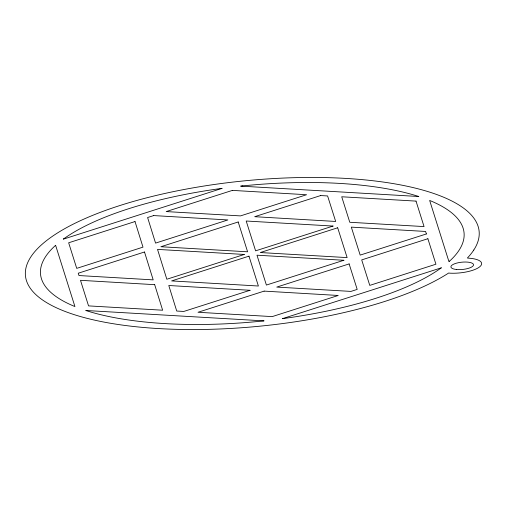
<?xml version="1.0" encoding="UTF-8"?>
<svg xmlns="http://www.w3.org/2000/svg" width="507" height="507" viewBox="0 0 507 507"><rect width="100%" height="100%" fill="white"/><g stroke="black" fill="none" stroke-linecap="round" stroke-linejoin="round"><path stroke-width="0.76" d="M473.766 250.046L472.866 251.377A227.922 73.071 -5.6 0 1 467.378 258.006L468.702 258.171A22.79 7.307 -5.6 0 1 479.628 266.866A22.79 7.307 -5.6 0 1 449.956 273.178L448.657 273.026L447.624 273.691A227.922 73.071 -5.6 0 1 436.812 280.003L434.48 281.246A227.922 73.071 -5.6 0 1 138.468 326.996A227.922 73.071 -5.6 0 1 44.331 242.39L45.947 241.078A227.922 73.071 -5.6 0 1 147.86 197.521L151.39 196.634A227.922 73.071 -5.6 0 1 258.633 179.579L262.594 179.282A227.922 73.071 -5.6 0 1 278.381 178.306L282.31 178.115A227.922 73.071 -5.6 0 1 313.326 177.45L317.135 177.469A227.922 73.071 -5.6 0 1 328.428 177.672L332.148 177.786A227.922 73.071 -5.6 0 1 393.882 183.705L396.956 184.244A227.922 73.071 -5.6 0 1 473.766 250.046M55.612 245.325L54.946 245.92A212.769 68.217 -5.6 0 0 73.946 306.152L74.922 306.551L55.612 245.325M449.633 261.08L448.968 261.675L429.657 200.449L430.633 200.848A212.769 68.217 -5.6 0 1 449.633 261.08M64.085 238.582L63.28 239.171L222.136 188.344L220.368 188.579A212.769 68.217 -5.6 0 0 64.085 238.582M441.299 267.829L440.494 268.418A212.769 68.217 -5.6 0 1 284.212 318.421L282.443 318.656L441.299 267.829M135.014 221.553L68.654 242.783L76.722 268.368L142.987 247.137L135.014 221.553M153.684 215.576L147.6 217.522L155.567 243.107L227.884 219.943L153.684 215.576M232.39 190.391L166.182 211.577L240.502 215.9L306.596 194.726L232.39 190.391M144.501 251.992L78.249 273.216L78.984 275.548L153.19 279.877L144.501 251.992M238.195 221.977L160.89 246.738L247.6 251.802L238.195 221.977M320.69 195.55L254.679 216.692L335.678 221.458L327.604 195.949L320.69 195.55M244.285 254.457L166.828 279.243L157.525 249.4L244.285 254.457M333.029 226.065L255.604 250.838L246.199 221.014L333.029 226.065M248.975 256.162L171.613 280.916L258.393 286.018L248.975 256.162M337.681 227.776L260.294 252.543L347.13 257.607L337.681 227.776M343.866 260.268L266.397 285.061L256.979 255.198L343.866 260.268M264.141 291.113L198.003 312.274L272.189 316.609L338.245 295.473L264.141 291.113M349.127 263.919L276.733 287.089L350.945 291.405L357.194 289.408L349.127 263.919M427.883 238.721L361.7 259.901L369.768 285.384L435.925 264.217L427.883 238.721M250.04 290.283L183.781 311.444L176.728 311.038L168.78 285.504L250.04 290.283M426.381 233.961L360.179 255.103L351.319 227.13L425.595 231.452L426.381 233.961M242.435 185.93L240.648 186.12L418.807 196.513L417.705 196.158A212.769 68.217 -5.6 0 0 242.435 185.93M263.932 320.88L262.144 321.07A212.769 68.217 -5.6 0 1 86.874 310.842L85.772 310.487L263.932 320.88M416.025 201.108L341.712 196.773L349.779 222.269L424.061 226.585L416.025 201.108M154.686 284.68L80.486 280.314L88.554 305.892L162.639 310.214L154.686 284.68M456.611 269.502A11.395 3.657 -5.6 0 0 473.563 264.8A11.395 3.657 -5.6 0 0 456.484 263.158A11.395 3.657 -5.6 0 0 456.611 269.502"/></g></svg>
